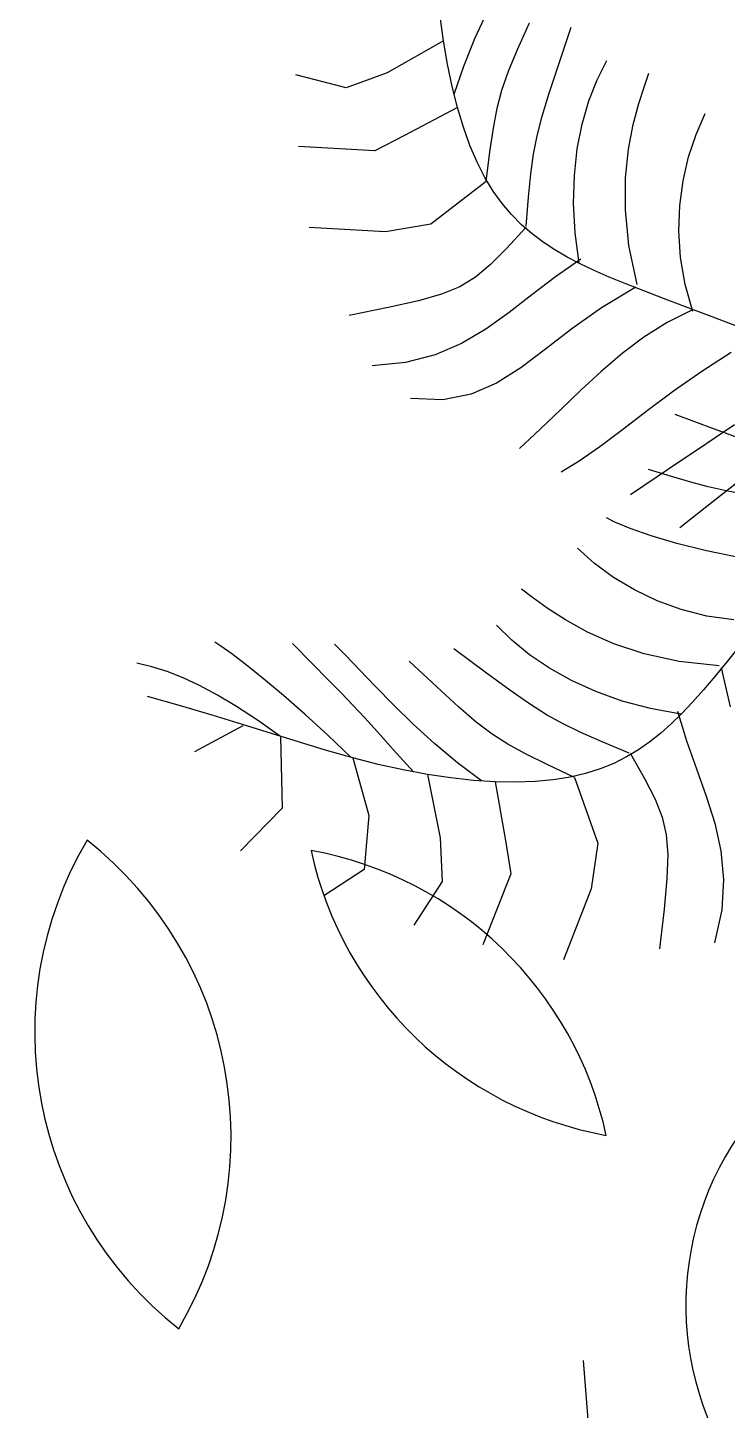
# Model space of a CAD drawing. Header units: millimetres. Extents: x -1030105 to 906887, y -616134 to 1220667.
# Drawn here: x -100338 to -99299, y 558393 to 560447 of the extents above; entities that cross this region are included whole.
import ezdxf

# ---------------------------------------------------------------- set-up
doc = ezdxf.new("R2010")
doc.units = ezdxf.units.MM
doc.header["$MEASUREMENT"] = 0
doc.linetypes.add('DASH', pattern=[0.35, 0.25, -0.1])
doc.linetypes.add('DASHED', pattern=[0.75, 0.5, -0.25])
doc.layers.add('A-Furniture', color=143, linetype='Continuous')
doc.layers.add('A-Tree', color=98, linetype='Continuous')
doc.layers.add('A-Wall', color=6, linetype='Continuous', lineweight=9)

# ---------------------------------------------------------------- blocks, each defined once
blk = doc.blocks.new('FUR')
at = {"layer": 'A-Furniture'}
blk.add_spline([(-46363.2046159654, 38182.85801342491), (-48352.45049999998, 38723.47072861483), (-50738.45049999998, 38177.97072861483), (-51361.95049999998, 36516.97072861483), (-50932.45049999998, 34079.47072861483), (-50064.45049999998, 32040.47072861483), (-50421.45049999998, 30984.47072861483), (-51847.95049999998, 29642.97072861483), (-52520.45049999998, 28301.97072861483), (-51538.45049999998, 26725.97072861483), (-50124.45049999998, 25889.47072861483), (-50094.95049999998, 24970.97072861483), (-52639.45049999998, 24598.97072861483), (-55764.95049999998, 24190.97072861483), (-58101.45049999998, 22242.47072861483), (-58906.45049999998, 18981.47072861483), (-56698.45049999998, 16186.47072861483), (-53354.95049999998, 16334.47072861483), (-51777.45049999998, 19442.47072861483), (-50750.45049999998, 19799.47072861483), (-49707.95049999998, 18980.47072861483), (-48063.95049999998, 17525.97072861483), (-44521.95049999998, 19754.47072861483), (-45333.45049999998, 23058.97072861483), (-45063.45049999998, 25559.47072861483), (-44006.95049999998, 26674.97072861483), (-42619.95049999998, 29779.47072861483), (-44288.45049999998, 31022.47072861483), (-44768.45049999998, 31763.97072861483), (-44666.95049999998, 32855.97072861483), (-43949.45049999998, 34829.47072861483), (-44667.45049999998, 36917.97072861483), (-46363.20461596519, 38182.85801342502)], degree=3, dxfattribs=at)
at = {"layer": 'A-Furniture', "color": 8, "linetype": 'DASH', "ltscale": 50}
blk.add_spline([(-50565.95049999998, 37158.97072861483), (-51007.95049999998, 36018.47072861483), (-50216.45049999998, 33498.97072861483), (-49314.45049999998, 31732.97072861483), (-50013.95049999998, 29838.47072861483), (-51872.95049999998, 28826.97072861483), (-52222.45049999998, 28146.47072861483), (-51693.45049999998, 27010.97072861483), (-49882.95049999998, 26208.47072861483), (-49561.45049999998, 25206.47072861483), (-50398.45049999998, 23780.47072861483), (-53858.45049999998, 23927.97072861483), (-55624.95049999998, 23970.97072861483), (-58351.95049999998, 20316.47072861483), (-57893.95049999998, 17233.97072861483), (-55903.95049999998, 16634.97072861483), (-53916.45049999998, 17057.97072861483), (-52627.95049999998, 18970.97072861483), (-51723.95049999998, 19729.47072861483), (-50443.95049999998, 19895.47072861483), (-49094.45049999998, 18897.47072861483), (-47842.95049999998, 18106.47072861483), (-46007.95049999998, 18156.47072861483), (-44971.95049999998, 19467.47072861483), (-45615.95049999998, 21674.97072861483), (-45842.45049999998, 25105.97072861483), (-44013.45049999998, 27179.97072861483), (-43513.95049999998, 29135.47072861483), (-44916.45049999998, 31443.97072861483), (-45133.45049999998, 32868.97072861483), (-44396.45049999998, 34640.47072861483), (-45721.95049999998, 37012.97072861483), (-47384.45049999998, 37836.47072861483), (-50304.45049999998, 37553.97072861483), (-50565.95049999998, 37158.97072861483)], degree=3, dxfattribs=at)
blk = doc.blocks.new('12PPLT11')
at = {"color": 0, "linetype": 'ByBlock'}
blk.add_line((-0.04409608227797435, 0.3483338719713629), (-0.0159519989446153, -0.0034782946952987), dxfattribs=at)
for centre, radius, start, end in [((-0.08176558227796704, 0.420931788638029), 0.08348141666666667, 149.4737229994703, 231.7585849989431), ((-0.2053491656113238, 0.3977677053046307), 0.08348141666666667, 329.4737229994703, 51.7585849989431), ((-0.02436366561131109, 0.4785027053046633), 0.08172058333333332, 192.3059549989146, 259.6848969995538), ((-0.1188395822779285, 0.3806856219713097), 0.08172058333333332, 12.30595499891467, 79.68489699955371), ((0.04495741772211659, 0.3605282886380223), 0.06638033333333333, 145.5247849991495, 220.8327339997949)]:
    blk.add_arc(centre, radius, start, end, dxfattribs=at)
blk = doc.blocks.new('CAY8')
at = {"color": 0, "linetype": 'ByBlock'}
for p, q in [((-693.6758989986392, 355.0499669859219), (-712.8890544380174, 374.8854214785479)), ((-636.6508220037485, 349.7415826013257), (-631.3994141748826, 361.6904038272933)), ((-670.9453708972196, 350.6849816298218), (-693.6758989986392, 355.0499669859219)), ((-636.6508220037485, 349.7415826013257), (-670.9453708972196, 350.6849816298218)), ((-641.2780333780956, 338.0630093762829), (-636.6508220037485, 349.7415826013257)), ((-621.7184012255875, 342.2178704560229), (-609.0143638965292, 350.9051335465356)), ((-697.9466793218653, 318.6801276090646), (-731.255443430693, 341.5852175242781)), ((-645.2691180435413, 326.7053918047186), (-641.2780333780956, 338.0630093762829)), ((-634.3492922808491, 332.7786678285865), (-621.7184012255875, 342.2178704560229)), ((-646.5113707772962, 322.6230649631416), (-634.3492922808491, 332.7786678285865)), ((-605.4811710741324, 325.5350673081357), (-592.637325719812, 334.3726107004568)), ((-648.6121457452446, 315.7194375404306), (-645.2691180435413, 326.7053918047186)), ((-615.4958268877363, 318.1715601385531), (-605.4811710741324, 325.5350673081357)), ((-680.2329728184977, 317.4555118675944), (-697.9466793218653, 318.6801276090646)), ((-648.6121457452446, 315.7194375404306), (-680.2329728184977, 317.4555118675944)), ((-651.2951862294121, 305.1558542372168), (-648.6121457452446, 315.7194375404306)), ((-623.6171101610798, 311.4465562997229), (-615.4958268877363, 318.1715601385531)), ((-590.7774758424621, 307.6114331433655), (-574.9392801734193, 321.0010172600687)), ((-630.7808378940299, 304.5245228991353), (-623.6171101610798, 311.4465562997229)), ((-715.3581781947996, 279.028493827509), (-748.6669503327048, 301.9335590316932)), ((-653.306309241334, 295.0653495479582), (-651.2951862294121, 305.1558542372168)), ((-637.9228270878284, 296.5699270447385), (-630.7808378940299, 304.5245228991353)), ((-603.0118213109217, 297.091323415867), (-590.7774758424621, 307.6114331433655)), ((-654.6335845261692, 285.4986311265184), (-653.306309241334, 295.0653495479582)), ((-645.9788947420802, 286.7472358445466), (-637.9228270878284, 296.5699270447385)), ((-612.5217856617437, 288.5280270541789), (-603.0118213109217, 297.091323415867)), ((-577.6071478449066, 290.0482711874592), (-567.9455296462675, 296.0741099502284)), ((-655.8848578575689, 274.2209164059841), (-645.9788947420802, 286.7472358445466)), ((-620.1868379770876, 281.008883034252), (-612.5217856617437, 288.5280270541789)), ((-587.18413294725, 282.6942579446059), (-577.6071478449066, 290.0482711874592)), ((-692.5940717337708, 270.1216818066041), (-715.3581781947996, 279.028493827509)), ((-655.2733761152977, 276.4878744785183), (-654.6335845261692, 285.4986311265184)), ((-626.886447339506, 273.621230332692), (-620.1868379770876, 281.008883034252)), ((-596.5564242582095, 274.0310007820026), (-587.18413294725, 282.6942579446059)), ((-558.0438664393787, 274.1437243500568), (-552.3840324641915, 278.9354566136408)), ((-655.8848578575689, 274.2209164059841), (-692.5940717337708, 270.1216818066041)), ((-655.2552251821671, 267.9911265215214), (-655.2733761152977, 276.4878744785183)), ((-633.5000828310276, 265.4524079250568), (-626.886447339506, 273.621230332692)), ((-605.6039610828284, 264.077430259722), (-596.5564242582095, 274.0310007820026)), ((-565.2503653531367, 267.8661475583813), (-558.0438664393787, 274.1437243500568)), ((-654.6169671874286, 259.9479020245217), (-655.2552251821671, 267.9911265215214)), ((-640.9072135342049, 255.5897547883451), (-633.5000828310276, 265.4524079250568)), ((-614.2066827263461, 252.8524769373125), (-605.6039610828284, 264.077430259722)), ((-573.5524306534335, 259.8748721793545), (-565.2503653531367, 267.8661475583813)), ((-653.3964375894411, 252.2977157580845), (-654.6169671874286, 259.9479020245217)), ((-582.4989637882372, 249.9420441519487), (-573.5524306534335, 259.8748721793545)), ((-734.7572932622552, 243.92343591805), (-754.6460463720341, 251.0157850698324)), ((-651.6314718484628, 244.980082491662), (-653.3964375894411, 252.2977157580845)), ((-649.9873085311319, 243.1206098985076), (-640.9072135342049, 255.5897547883451)), ((-622.2445284930855, 240.3750713749123), (-614.2066827263461, 252.8524769373125)), ((-591.638866205516, 237.8398094163804), (-582.4989637882372, 249.9420441519487)), ((-719.2684611278946, 238.7536513917166), (-734.7572932622552, 243.92343591805)), ((-650.174082566662, 242.5591052260661), (-664.9732861888606, 238.2746380538611)), ((-649.3599054235074, 237.9345169945755), (-651.6314718484628, 244.980082491662)), ((-547.8639402056051, 238.0879167608673), (-537.9849778138796, 245.057826870021)), ((-706.9552691435147, 235.4073297743544), (-719.2684611278946, 238.7536513917166)), ((-696.5934364832192, 233.7853693486995), (-706.9552691435147, 235.4073297743544)), ((-676.8267258317555, 235.3181252053564), (-686.958682321505, 233.7886683978813)), ((-664.9732861888606, 238.2746380538611), (-676.8267258317555, 235.3181252053564)), ((-646.6195737746366, 231.1005340371939), (-649.3599054235074, 237.9345169945755)), ((-629.5974376890063, 226.6641441320699), (-622.2445284930855, 240.3750713749123)), ((-600.5210393523212, 223.340313912473), (-591.638866205516, 237.8398094163804)), ((-557.3938696261157, 229.9603691298271), (-547.8639402056051, 238.0879167608673)), ((-686.958682321505, 233.7886683978813), (-696.5934364832192, 233.7853693486995)), ((-643.4483123607333, 224.4176483883803), (-646.6195737746366, 231.1005340371939)), ((-566.4047751784947, 220.7084447261605), (-557.3938696261157, 229.9603691298271)), ((-742.0264129657935, 214.1987977292101), (-758.0626598686704, 221.9199100718488)), ((-639.8697383352319, 217.8131738930188), (-643.4483123607333, 224.4176483883803)), ((-636.1453496185622, 211.738625769709), (-629.5974376890063, 226.6641441320699)), ((-608.6943846779304, 206.2157035799846), (-600.5210393523212, 223.340313912473)), ((-574.7266659643847, 210.3654042997168), (-566.4047751784947, 220.7084447261605)), ((-726.537876718312, 209.6348786382241), (-742.0264129657935, 214.1987977292101)), ((-634.1865889745077, 213.1220748243959), (-650.4846090469418, 212.0292147379023)), ((-635.8505956237477, 211.1656206901916), (-639.8697383352319, 217.8131738930188)), ((-711.4020155178641, 207.5954680212835), (-726.537876718312, 209.6348786382241)), ((-696.4237937582493, 207.4478811003883), (-711.4020155178641, 207.5954680212835)), ((-681.4081758311713, 208.5594330982585), (-696.4237937582493, 207.4478811003883)), ((-666.1601261301021, 210.2974392367632), (-681.4081758311713, 208.5594330982585)), ((-650.4846090469418, 212.0292147379023), (-666.1601261301021, 210.2974392367632)), ((-631.3434098446796, 204.3412979936929), (-635.8505956237477, 211.1656206901916)), ((-615.7078036289367, 186.2381243588698), (-608.6943846779304, 206.2157035799846)), ((-582.1895510869344, 198.9645086006076), (-574.7266659643847, 210.3654042997168)), ((-626.3007066170812, 197.206515017906), (-631.3434098446796, 204.3412979936929)), ((-588.623439648507, 186.5390183789441), (-582.1895510869344, 198.9645086006076)), ((-735.3136794162983, 187.1113439103301), (-749.7037460003758, 196.549434303417)), ((-620.6750115601371, 189.6275809766903), (-626.3007066170812, 197.206515017906)), ((-720.9897541657247, 181.9071038034108), (-735.3136794162983, 187.1113439103301)), ((-657.4098127084417, 184.050747671341), (-674.9419995188346, 182.0085359165259)), ((-638.2073537852248, 185.4823350707247), (-657.4098127084417, 184.050747671341)), ((-616.9873400609267, 185.3344031857941), (-638.2073537852248, 185.4823350707247)), ((-614.4188502921152, 181.4708050836434), (-620.6750115601371, 189.6275809766903)), ((-593.8583407519891, 173.1221943841829), (-588.623439648507, 186.5390183789441)), ((-706.3846875583677, 179.967819054038), (-720.9897541657247, 181.9071038034108)), ((-691.1511969059047, 180.3245947347041), (-706.3846875583677, 179.967819054038)), ((-674.9419995188346, 182.0085359165259), (-691.1511969059047, 180.3245947347041)), ((-607.4847484325273, 172.6024965525594), (-614.4188502921152, 181.4708050836434)), ((-599.8252316000999, 162.8889645974941), (-607.4847484325273, 172.6024965525594)), ((-597.724263498827, 158.7472973663698), (-593.8583407519891, 173.1221943841829)), ((-591.408847836834, 152.2033529562632), (-599.8252316000999, 162.8889645974941)), ((-655.7231712818448, 156.6619311047707), (-670.051188534524, 153.70777277458)), ((-641.3927134726455, 159.0156099973119), (-655.7231712818448, 156.6619311047707)), ((-626.9711727442609, 160.4790253472911), (-641.3927134726455, 159.0156099973119)), ((-612.3699067340913, 160.7623930509089), (-626.9711727442609, 160.4790253472911)), ((-597.5002730797987, 159.57592900286), (-612.3699067340913, 160.7623930509089)), ((-940.3137401825061, 145.768174705825), (-946.1185544049276, 151.5635492960155)), ((-699.0544708185607, 147.1571542180191), (-713.9070205748558, 144.1402622006881)), ((-684.4654075923008, 150.4429191105392), (-699.0544708185607, 147.1571542180191)), ((-670.051188534524, 153.70777277458), (-684.4654075923008, 150.4429191105392)), ((-582.2682348797953, 140.4461434610657), (-591.408847836834, 152.2033529562632)), ((-934.7235632646898, 139.3882252406347), (-940.3137401825061, 145.768174705825)), ((-929.2662368465008, 132.2471229548701), (-934.7235632646898, 139.3882252406347)), ((-903.4047295116015, 136.1425936371252), (-905.1583078142412, 139.6563538433566)), ((-938.0649973905802, 120.1860671189079), (-950.5168529680359, 133.4464085603995)), ((-923.8599741226335, 124.1682899042662), (-929.2662368465008, 132.2471229548701)), ((-900.6598658630301, 129.7326422717906), (-903.4047295116015, 136.1425936371252)), ((-897.1312236990398, 120.7794901121542), (-900.6598658630301, 129.7326422717906)), ((-645.808240497483, 126.1429277969019), (-662.1512982451077, 124.320499450916)), ((-628.3902938786687, 127.869654336735), (-645.808240497483, 126.1429277969019)), ((-610.2219580934379, 129.1304904034132), (-628.3902938786687, 127.869654336735)), ((-591.6277328439446, 129.5552473305233), (-610.2219580934379, 129.1304904034132)), ((-926.3047232869849, 107.283907857347), (-938.0649973905802, 120.1860671189079)), ((-918.4229882883064, 114.9751481428557), (-923.8599741226335, 124.1682899042662)), ((-893.0263098498817, 109.6361275239997), (-897.1312236990398, 120.7794901121542)), ((-866.7262028654204, 103.1832332871436), (-870.2616481090499, 117.824978480292)), ((-690.3147483166667, 121.8692920056146), (-701.4861412332157, 121.9808902393215)), ((-677.0949674195199, 122.7725579648632), (-690.3147483166667, 121.8692920056146)), ((-662.1512982451077, 124.320499450916), (-677.0949674195199, 122.7725579648632)), ((-912.8734925372319, 104.4911197258498), (-918.4229882883064, 114.9751481428557)), ((-620.2499079079407, 99.32378246149347), (-634.1696978778327, 116.8211682511992)), ((-915.133669793313, 94.77777983423766), (-926.3047232869849, 107.283907857347)), ((-907.1297000644972, 92.53962670845976), (-912.8734925372319, 104.4911197258498)), ((-888.5526311469857, 96.65554487219379), (-893.0263098498817, 109.6361275239997)), ((-863.9597579267847, 91.60332797416231), (-866.7262028654204, 103.1832332871436)), ((-849.3357030902243, 97.82547973476358), (-851.3103314946766, 105.9690212018777)), ((-915.3127875501068, 93.97468717974152), (-944.3487014881084, 95.55333815697122)), ((-883.91769442021, 82.19073252212729), (-888.5526311469857, 96.65554487219379)), ((-847.0656728668237, 87.58272618825322), (-849.3357030902243, 97.82547973476358)), ((-652.6488621644658, 89.66602417759168), (-661.1843487224232, 99.18840743609508)), ((-622.3029106705999, 95.30160976731895), (-633.6765027654164, 94.75144168806764)), ((-609.9228009681956, 95.89379316142913), (-622.3029106705999, 95.30160976731895)), ((-609.3224228992531, 85.78770611924301), (-620.2499079079407, 99.32378246149347)), ((-904.4494760451689, 82.70553210620164), (-915.133669793313, 94.77777983423766)), ((-901.1098240653209, 78.94409114570044), (-907.1297000644972, 92.53962670845976)), ((-861.732146699409, 82.01472464871222), (-863.9597579267847, 91.60332797416231)), ((-690.9020700878882, 84.46379277241977), (-693.5167460082139, 88.81771238494002)), ((-659.2213672269627, 93.4973919290369), (-676.3012561401465, 92.6536304768033)), ((-645.4978855261343, 94.17334903731717), (-659.2213672269627, 93.4973919290369)), ((-645.5557243021813, 81.9357558129941), (-652.6488621644658, 89.66602417759168)), ((-633.6765027654164, 94.75144168806764), (-645.4978855261343, 94.17334903731717)), ((-894.1497811784193, 71.10501373169427), (-904.4494760451689, 82.70553210620164)), ((-879.3290065004603, 66.59468083938737), (-883.91769442021, 82.19073252212729)), ((-859.8132025891009, 73.34688541593096), (-861.732146699409, 82.01472464871222)), ((-844.4117731003989, 75.62804380720081), (-847.0656728668237, 87.58272618825322)), ((-711.4064247357146, 71.42709720174207), (-714.9824358965543, 82.97636943146972)), ((-685.712616707473, 77.46976924609226), (-690.9020700878882, 84.46379277241977)), ((-638.9538625548721, 75.11124385325274), (-645.5557243021813, 81.9357558129941)), ((-901.1098240653209, 78.94409114570044), (-920.0258235257697, 45.94454750164914)), ((-857.972759002716, 64.52927238239681), (-859.8132025891009, 73.34688541593096)), ((-841.2855360670055, 62.34871583665699), (-844.4117731003989, 75.62804380720081)), ((-816.8143473458604, 58.5986838777917), (-822.2834638411205, 77.83928790428945)), ((-748.843305701097, 72.88726931265592), (-751.6515290111547, 79.75081799813961)), ((-678.2042828431931, 68.41080605024217), (-685.712616707473, 77.46976924609226)), ((-631.89220434446, 68.30612980827027), (-638.9538625548721, 75.11124385325274)), ((-884.1322243284067, 60.01407376871248), (-894.1497811784193, 71.10501373169427)), ((-874.9940742179879, 50.22038018851345), (-879.3290065004603, 66.59468083938737)), ((-790.7882298270179, 52.09784756825866), (-798.6282094300532, 71.29847580484966)), ((-770.0148150293662, 59.19625831229678), (-772.7601240345157, 70.24708984136123)), ((-745.0999060214072, 64.09360364902568), (-748.843305701097, 72.88726931265592)), ((-706.6215777455636, 59.85204538604921), (-711.4064247357146, 71.42709720174207)), ((-668.6329654707497, 57.86206742987451), (-678.2042828431931, 68.41080605024217)), ((-637.607063776557, 67.39335986892002), (-662.9254848006949, 64.14277343844333)), ((-617.9745608006106, 69.85857729133022), (-637.607063776557, 67.39335986892002)), ((-623.4196770905091, 60.63405518886611), (-631.89220434446, 68.30612980827027)), ((-874.2944446309975, 49.47056127394353), (-884.1322243284067, 60.01407376871248)), ((-855.9806493467822, 54.4913476541642), (-857.972759002716, 64.52927238239681)), ((-837.5984940434191, 48.13202552141047), (-841.2855360670055, 62.34871583665699)), ((-765.9801839654447, 47.81548915559142), (-770.0148150293662, 59.19625831229678)), ((-740.0652307645705, 53.72843044749061), (-745.0999060214072, 64.09360364902568)), ((-700.6069977033239, 48.42316307128385), (-706.6215777455636, 59.85204538604921)), ((-853.6067070269764, 42.16257333728754), (-855.9806493467822, 54.4913476541642)), ((-812.3783106020765, 43.65250996243594), (-816.8143473458604, 58.5986838777917)), ((-784.5636315836946, 37.21140089910659), (-790.7882298270179, 52.09784756825866)), ((-733.3831807231381, 42.15035914855434), (-740.0652307645705, 53.72843044749061)), ((-657.2545615651889, 46.39871762953589), (-668.6329654707497, 57.86206742987451)), ((-920.0258235257697, 45.94454750164914), (-950.6379251968956, 38.02262965792215)), ((-874.2944446309975, 49.47056127394353), (-882.8400325470338, 18.92748891817791)), ((-864.5340812221893, 39.51232530617017), (-874.2944446309975, 49.47056127394353)), ((-833.2621793047783, 33.36525610657736), (-837.5984940434191, 48.13202552141047)), ((-760.6371340802125, 36.22481674204937), (-765.9801839654447, 47.81548915559142)), ((-693.3417873857597, 37.31239934617224), (-700.6069977033239, 48.42316307128385)), ((-644.3249681033249, 34.59592089311809), (-657.2545615651889, 46.39871762953589)), ((-854.7732565799724, 30.17540939236096), (-864.5340812221893, 39.51232530617017)), ((-850.6207654498266, 26.47241153821415), (-853.6067070269764, 42.16257333728754)), ((-808.4698979650111, 31.85255743862399), (-812.3783106020765, 43.65250996243594)), ((-779.3581933782098, 25.5206832299682), (-784.5636315836946, 37.21140089910659)), ((-724.6976566901194, 29.71799919357181), (-733.3831807231381, 42.15035914855434)), ((-684.8050495697007, 26.69170329767257), (-693.3417873857597, 37.31239934617224)), ((-845.0320265546961, 21.48863493530553), (-854.7732565799724, 30.17540939236096)), ((-828.1881241270075, 18.43569083694638), (-833.2621793047783, 33.36525610657736)), ((-804.583653789121, 22.05061758741249), (-808.4698979650111, 31.85255743862399)), ((-753.9665686102799, 24.54427544247483), (-760.6371340802125, 36.22481674204937)), ((-713.6525594576069, 16.78996002265376), (-724.6976566901194, 29.71799919357181)), ((-800.2141224305651, 13.0984816893997), (-804.583653789121, 22.05061758741249)), ((-774.5756938894756, 15.90724199250144), (-779.3581933782098, 25.5206832299682)), ((-745.9493907938286, 12.893899627672), (-753.9665686102799, 24.54427544247483)), ((-674.9758870315181, 16.73302401405272), (-684.8050495697007, 26.69170329767257)), ((-882.8400325470338, 18.92748891817791), (-899.714523556946, -4.298255425082971)), ((-845.0320265546961, 21.48863493530553), (-856.5268507701821, -10.83589293108344)), ((-835.3549303386371, 13.47901780879511), (-845.0320265546961, 21.48863493530553)), ((-822.2878607870134, 3.730612957044286), (-828.1881241270075, 18.43569083694638)), ((-769.6199117958149, 7.252624618167829), (-774.5756938894756, 15.90724199250144)), ((-699.8917898184791, 3.724851076369305), (-713.6525594576069, 16.78996002265376)), ((-663.8334025479762, 7.608310583056664), (-674.9758870315181, 16.73302401405272)), ((-825.7865071256438, 6.173573885376754), (-835.3549303386371, 13.47901780879511)), ((-794.8558482428834, 3.847941025380351), (-800.2141224305651, 13.0984816893997)), ((-736.5665038671414, 1.393723669361862), (-745.9493907938286, 12.893899627672)), ((-816.3712961076653, -0.4006809616821556), (-825.7865071256438, 6.173573885376754)), ((-788.003375582628, -6.849213124309244), (-794.8558482428834, 3.847941025380351)), ((-763.8946257762709, -1.561621460130482), (-769.6199117958149, 7.252624618167829)), ((-725.7988110684655, -9.836218061258478), (-736.5665038671414, 1.393723669361862)), ((-683.059248564894, -9.11871820431952), (-699.8917898184791, 3.724851076369305)), ((-899.714523556946, -4.298255425082971), (-925.2642657311644, -5.252433182851746)), ((-816.3712961076653, -0.4006809616821556), (-827.7937738506862, -29.93739812973035)), ((-807.1538364776989, -6.216730859703603), (-816.3712961076653, -0.4006809616821556)), ((-798.1786674285449, -11.24755993574763), (-807.1538364776989, -6.216730859703603)), ((-779.1512488034696, -20.14118947887437), (-788.003375582628, -6.849213124309244)), ((-756.8036145092319, -11.65394881139036), (-763.8946257762709, -1.561621460130482)), ((-667.5499320843937, -5.511768697271691), (-678.1269500166727, -9.366033408206931)), ((-856.5268507701821, -10.83589293108344), (-867.7023180115339, -31.10505514580836)), ((-789.4903281532661, -15.46615231733267), (-798.1786674285449, -11.24755993574763)), ((-747.7506566736101, -24.14281000310257), (-756.8036145092319, -11.65394881139036)), ((-713.6272156343457, -20.6758911942361), (-725.7988110684655, -9.836218061258478)), ((-687.8177650332636, -12.79541397870889), (-696.7641950174202, -15.80374850345652)), ((-682.5951571567839, -10.61489486661412), (-689.2931936014411, -30.75061372858727)), ((-678.1269500166727, -9.366033408206931), (-687.8177650332636, -12.79541397870889)), ((-781.1182958006666, -18.85910721326763), (-789.4903281532661, -15.46615231733267)), ((-779.1512488034696, -20.14118947887437), (-786.5964159640262, -56.32045969947467)), ((-773.031799341732, -21.4674841661672), (-781.1182958006666, -18.85910721326763)), ((-765.1850057048923, -23.34595779993651), (-773.031799341732, -21.4674841661672)), ((-712.9911714258978, -20.57263179394613), (-720.5553536179705, -22.34085674917696)), ((-714.3376635456716, -18.38548985078342), (-718.3346570162084, -34.22354038271988)), ((-705.1080578537712, -18.39487507680133), (-712.9911714258978, -20.57263179394613)), ((-696.7641950174202, -15.80374850345652), (-705.1080578537712, -18.39487507680133)), ((-757.5320818175951, -24.54920273893913), (-765.1850057048923, -23.34595779993651)), ((-750.0271946070261, -25.13189360806246), (-757.5320818175951, -24.54920273893913)), ((-742.624511000764, -25.14870503081875), (-750.0271946070261, -25.13189360806246)), ((-747.2743503474758, -24.4939571526902), (-747.7727853465458, -39.89280936169052)), ((-735.2781979271076, -24.65431163242283), (-742.624511000764, -25.14870503081875)), ((-727.9424223132428, -23.70338803723826), (-735.2781979271076, -24.65431163242283)), ((-720.5553536179705, -22.34085674917696), (-727.9424223132428, -23.70338803723826)), ((-867.7023180115339, -31.10505514580836), (-892.5041478066978, -43.24835929518849)), ((-827.7937738506862, -29.93739812973035), (-834.4322889746236, -46.40570705183745)), ((-718.3346570162084, -34.22354038271988), (-721.5316418156126, -49.66699111091111)), ((-747.7727853465458, -39.89280936169052), (-748.6238888281787, -52.07971308918604)), ((-834.4322889746236, -46.40570705183745), (-866.5092981660327, -71.006162165575)), ((-721.5316418156126, -49.66699111091111), (-724.5906062409395, -64.70582157331773)), ((-786.5964159640262, -56.32045969947467), (-802.1017933342937, -75.2180552066693)), ((-748.6238888281787, -52.07971308918604), (-750.3002357065325, -62.18840447709044)), ((-750.3002357065325, -62.18840447709044), (-753.2744008971404, -71.3526196677758)), ((-724.5906062409395, -64.70582157331773), (-728.1735385908814, -79.33001130659068)), ((-753.2744008971404, -71.3526196677758), (-758.0189593136365, -80.70609480439998)), ((-802.1017933342937, -75.2180552066693), (-834.1787815050684, -99.8185255927583)), ((-728.1735385908814, -79.33001130659068), (-732.9424271626904, -93.52953984692249)), ((-758.0189593136365, -80.70609480439998), (-765.0064858716851, -91.38256602894216)), ((-765.0064858716851, -91.38256602894216), (-774.7095554860989, -104.5157694841673)), ((-732.9424271626904, -93.52953984692249), (-739.5592602548622, -107.2943867318809)), ((-774.7095554860989, -104.5157694841673), (-787.6007430704467, -121.239441312382)), ((-739.5592602548622, -107.2943867318809), (-748.6860261646489, -120.6145314984442)), ((-748.6860261646489, -120.6145314984442), (-760.9847131899569, -133.4799536830014))]:
    blk.add_line(p, q, dxfattribs=at)
blk = doc.blocks.new('CÂY')
at = {"layer": 'A-Tree', "color": 8, "ltscale": 10, "xscale": 2.803183510899544, "yscale": 2.803183510899544, "zscale": 2.803183510899544, "rotation": 31.14823041759436}
blk.add_blockref('CAY8', (-8492.726565111967, 51399.82218177477), dxfattribs=at)
at = {"layer": 'A-Tree', "color": 8, "ltscale": 10, "xscale": 6720, "yscale": 6720, "zscale": 6720}
blk.add_blockref('12PPLT11', (-10023.50709375888, 47014.74208877538), dxfattribs=at)
blk = doc.blocks.new('BỐ TRÍ LAY OUT')
at = {"layer": 'A-Furniture', "color": 3}
for name, p in [('CÂY', (4286.75486311756, 4469.288343299762)), ('FUR', (48783.7433631176, 18654.71482977469))]:
    blk.add_blockref(name, p, dxfattribs=at)
blk = doc.blocks.new('TƯỜNG KIẾN TRÚC')
at = {"color": 0}
blk.add_lwpolyline([(-59109.45050007258, -10951.41178502212, 0.3007712608834658), (-59433.48834112042, -20977.9515451272, -0.1109267746102993), (-58324.95049999893, -25392.9117849312, 0.2744959358900485), (-54764.67693125011, -30745.50201954215), (-54870.07724847212, -30916.70735113195, -0.2737434813125313), (-58524.82350961678, -25400.4982577007, 0.110781498324218), (-59608.28799956816, -21075.5089369925, -0.3003100924078351), (-59276.732707736, -10841.56509468262, 0.1203599662711941), (-56712.10026304639, -2725.501215154189, -0.428868107866043), (-44402.02985209874, 7806.991538148141), (-44422.95049881186, 7608.088214958785, 0.4288927192910423), (-56512.45050001712, -2737.411785252159, -0.1204783687929575)], format="xyb", close=True, dxfattribs=at)
blk = doc.blocks.new('KIẾN TRÚC')
h = blk.add_hatch(color=9)
h.dxf.hatch_style = 1
edge = h.paths.add_edge_path(flags=16)
edge.add_line((62281.95049999998, 27412.02927138517), (55232.82389649404, 27412.02927138505))
edge.add_arc((32545.50878812408, 30716.66293956665), 22926.72829924391, 284.53695158247865, 351.7125813344091, ccw=False)
edge.add_line((38300.21700792988, 8523.911784915952), (13217.51784992669, 8523.911784910597))
edge.add_arc((23753.10182550838, 24110.84943410289), 18813.58963585476, 227.7677182561868, 235.9442986410003, ccw=False)
edge.add_arc((7788.819823088517, 12733.3910908635), 4187.039666959467, 236.0590124962323, 322.4360737019827, ccw=False)
edge.add_arc((13873.5970987339, 18503.25729619298), 12505.26566685072, 190.8327360748526, 227.6605687844487, ccw=False)
edge.add_arc((25477.52443721271, 20792.18331255531), 24332.69085544715, 180.6832153365221, 190.991126688788, ccw=False)
edge.add_arc((3282.93561756362, 20557.21277457592), 2137.084471138149, 101.08076224722828, 181.479400931386, ccw=False)
edge.add_line((2872.204064266523, 22654.45611475036), (4986.06665855035, 23013.11448664329))
edge.add_arc((28039.69241930227, 24288.4119512235), 23088.87273861522, 153.2014320220877, 183.1663029992741, ccw=False)
edge.add_arc((10232.26976538847, 40544.64471371844), 6483.106001901682, 182.8401094538115, 244.3962742115525, ccw=False)
edge.add_arc((-6425.00274742386, 39970.86676714511), 10185.26120742048, 1.420812516492314, 26.70695635716553)
edge.add_arc((10590.58143904217, 49414.25633883046), 9292.69259551461, 144.7133172211654, 211.5754885360199, ccw=False)
edge.add_arc((-12326.15115191392, 64090.21360378864), 17935.64217367859, 328.7375359512051, 356.1899532233969)
edge.add_arc((16735.32676788772, 62308.59922571364), 11181.04393981935, 84.1243873636841, 176.9761863570094, ccw=False)
edge.add_arc((20708.98128665387, 99752.52490135818), 26473.21942281876, 263.8653720447036, 288.4869561324928)
edge.add_arc((35667.35201082098, 54479.70646712999), 21207.13938727637, 73.35106851793267, 108.03023985438841, ccw=False)
edge.add_arc((44765.46109434243, 84516.17499720305), 10177.42256554817, 252.7258710955127, 285.7130125077479)
edge.add_arc((49658.99676799333, 68415.98596348311), 6655.601145545619, 49.49953772748103, 108.7311152981473, ccw=False)
edge.add_arc((48035.04809900769, 66009.84854850778), 9545.540963997893, -2.328829575281418, 51.46764420018991, ccw=False)
edge.add_line((57572.70516659174, 65621.96975748474), (49483.50000000001, 65623.9117849106))
edge.add_line((49483.50000000001, 65623.9117849106), (62281.95049999965, 65623.9117849191))
edge.add_line((62281.95049999965, 65623.9117849191), (62281.95049999998, 27412.02927138517))
h.paths.add_polyline_path([(0, 77895.5), (64428.50000000001, 77895.5), (64428.50000000001, -0.577250000089407), (-1.792749999687658, 0.577250000089407)])
at = {"layer": 'A-Wall'}
blk.add_blockref('TƯỜNG KIẾN TRÚC', (62285.79396247002, 65615.61311326921), dxfattribs=at)

msp = doc.modelspace()

# ---------------------------------------------------------------- linework, layer by layer
at = {"color": 1, "linetype": 'DASHED', "ltscale": 1000, "const_width": 50}
msp.add_lwpolyline([(-95670.36382637039, 506057.7127576224, -0.1976179126471055), (-98776.4909959755, 504407.8530505756, -0.1933850795687879), (-101327.4665850348, 505136.2682151492, -0.1620892894414481), (-105187.3251048478, 512029.4862030041, -0.0450071005246337), (-105631.9365025142, 516378.5384931223, -0.3659412979444954), (-103906.2959357335, 518530.9561147504), (-101743.9030274843, 518897.8486090698, -0.1357393945070406), (-99338.88206733699, 530570.340333024, -0.2750178852905023), (-103021.3730096331, 536099.9135275302, 0.1107814983251507), (-104104.8374997806, 540424.9028483479, -0.3003100923854334), (-103773.2822078853, 550658.8466900261, 0.1203599662960986), (-101208.6497629923, 558774.9105705839, -0.4288681078624456), (-88898.57935298752, 569307.4033231586, 0.107847157214301), (-77675.15854412533, 570521.9329957211, -0.1524819869208155), (-65035.16077594279, 570674.3053047663, 0.1449358142641596), (-59256.79872041271, 570595.5800135372, -0.2643588036035894), (-52796.99522499467, 569353.4099046133, -0.2237263001650759), (-49205.79483340826, 561498.4697574847), (-44496.54950000049, 561500.4117849191), (-44496.54950000002, 523288.5292713851), (-51545.67610350606, 523288.5292713851, -0.3011393681377011), (-68478.28299209109, 504400.4117849106), (-93560.98215007345, 504400.4117849106, -0.03627546227429911), (-95670.36382637039, 506057.7127576224)], format="xyb", dxfattribs=at)

# ---------------------------------------------------------------- block references
at = {"color": 3}
for name, p in [('KIẾN TRÚC', (-106778.5, 495876.5)), ('BỐ TRÍ LAY OUT', (-93480.29286311776, 504642.1131132607))]:
    msp.add_blockref(name, p, dxfattribs=at)

doc.saveas('drawing.dxf')
